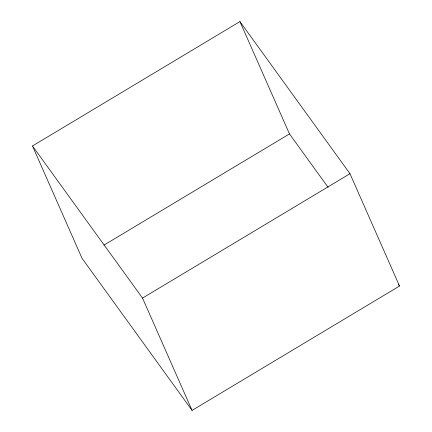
<?xml version="1.0" encoding="UTF-8"?>
<svg xmlns="http://www.w3.org/2000/svg" width="432" height="432" viewBox="0 0 432 432"><rect width="100%" height="100%" fill="white"/><g stroke="black" fill="none" stroke-linecap="round" stroke-linejoin="round"><path stroke-width="0.65" d="M32.476 145.962L239.938 21.6L349.985 173.713L399.524 286.038L192.062 410.4L82.015 258.287L32.476 145.962L142.522 298.075L192.062 410.4M103.972 245.122L289.478 133.925L239.938 21.6M142.522 298.075L349.985 173.713M289.478 133.925L328.136 187.353M398.342 284.402L399.524 286.038"/></g></svg>
